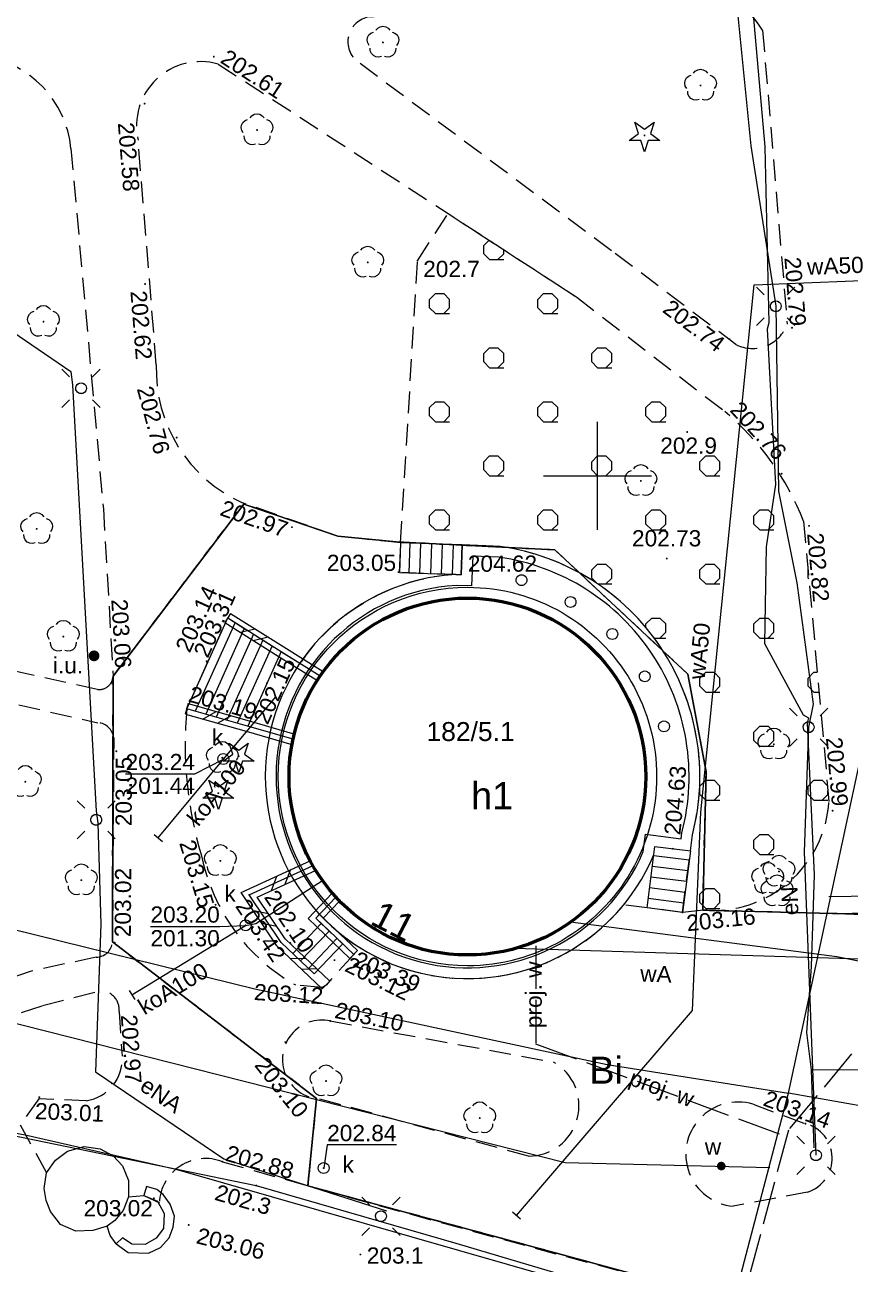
# Model space of a CAD drawing. Extents: x 0 to 7423283, y 0 to 5548300.
# Drawn here: x 7422473.5 to 7422511.7, y 5547713.6 to 5547770.9 of the extents above; entities that cross this region are included whole.
import ezdxf
from ezdxf.enums import TextEntityAlignment as Align

# ---------------------------------------------------------------- set-up
doc = ezdxf.new("R2010")
doc.units = 0
doc.header["$PDSIZE"] = 0.75
for name, pattern in [('PRZER1-1', [2, 1, -1]), ('PRZER2-1', [3, 2, -1]), ('PRZER4-1', [5, 4, -1])]:
    doc.linetypes.add(name, pattern=pattern)
doc.layers.get('0').update_dxf_attribs({"linetype": 'CONTINUOUS', "lineweight": 13})
for name, color, linetype, lineweight in [('BUIB02_01', 7, 'CONTINUOUS', 18), ('BUIB12_03', 7, 'CONTINUOUS', 18), ('EGBP12_01', 7, 'CONTINUOUS', 18), ('EGBS10', 7, 'CONTINUOUS', 18), ('EGBT07', 7, 'CONTINUOUS', 18), ('GEPADR', 7, 'CONTINUOUS', 18), ('GEPADR_O', 7, 'CONTINUOUS', 18), ('GSLKOC', 7, 'CONTINUOUS', 18), ('KTCR02', 7, 'PRZER2-1', 18), ('RTPW01', 7, 'CONTINUOUS', 13), ('RTPW01_O', 7, 'CONTINUOUS', 13), ('RTPW02', 7, 'CONTINUOUS', 13), ('RTPW02_O', 7, 'CONTINUOUS', 13), ('SUSM', 7, 'CONTINUOUS', 18)]:
    doc.layers.add(name, color=color, linetype=linetype, lineweight=lineweight)
for name, color, linetype, lineweight, true_color in [('EGBB01', 7, 'CONTINUOUS', 50, 0x0a0909), ('EGBB01_O', 7, 'CONTINUOUS', 50, 0x0a0909), ('EGBU01', 7, 'PRZER1-1', 18, 0x008000), ('EGBU01_O', 7, 'PRZER1-1', 18, 0x008000), ('OBOP01', 7, 'CONTINUOUS', 18, 0x008000), ('OBOP02', 7, 'CONTINUOUS', 18, 0x008000), ('PTTL05', 7, 'CONTINUOUS', 18, 0x0a0909), ('SUPE03', 1, 'CONTINUOUS', 18, 0xff0000), ('SUPE04', 1, 'CONTINUOUS', 18, 0xff0000), ('SUPE04_O', 1, 'CONTINUOUS', 18, 0xff0000), ('SUPK03', 7, 'CONTINUOUS', 18, 0x803300), ('SUPK03_O', 7, 'CONTINUOUS', 18, 0x803300), ('SUPW03', 5, 'CONTINUOUS', 18, 0x0000ff), ('SUPW03_O', 5, 'CONTINUOUS', 18, 0x0000ff), ('SUUS15', 7, 'CONTINUOUS', 18, 0xff9100), ('SUUS15_O', 7, 'CONTINUOUS', 18, 0xff9100), ('SUXX_01', 7, 'CONTINUOUS', 18, 0x0a0909)]:
    doc.layers.add(name, color=color, linetype=linetype, lineweight=lineweight, true_color=true_color)
for name, color, linetype, true_color in [('SUPS01_03', 1, 'CONTINUOUS', 0xff0000), ('SUPS01_03_O', 1, 'CONTINUOUS', 0xff0000), ('SUPS01_05', 7, 'CONTINUOUS', 0x803300), ('SUPS01_05_O', 7, 'CONTINUOUS', 0x803300), ('SUUS25', 7, 'CONTINUOUS', 0x0a0909), ('SUUS25_O', 7, 'CONTINUOUS', 0x0a0909), ('SUUS31_01', 7, 'CONTINUOUS', 0x0a0909), ('SUUS31_01_O', 7, 'CONTINUOUS', 0x0a0909)]:
    doc.layers.add(name, color=color, linetype=linetype, true_color=true_color)
doc.styles.add('GEO-INFO', font='Arial')

# ---------------------------------------------------------------- blocks, each defined once
blk = doc.blocks.new('OKRAG_PELNY')
at = {"color": 0}
blk.add_lwpolyline([(0.5, 0), (0.482963, -0.12941), (0.433013, -0.25), (0.353553, -0.353553), (0.25, -0.433013), (0.12941, -0.482963), (0, -0.5), (-0.12941, -0.482963), (-0.25, -0.433013), (-0.353553, -0.353553), (-0.433013, -0.25), (-0.482963, -0.12941), (-0.5, 0), (-0.482963, 0.12941), (-0.433013, 0.25), (-0.353553, 0.353553), (-0.25, 0.433013), (-0.12941, 0.482963), (0, 0.5), (0.12941, 0.482963), (0.25, 0.433013), (0.353553, 0.353553), (0.433013, 0.25), (0.482963, 0.12941)], close=True, dxfattribs=at)
blk = doc.blocks.new('KOLO')
blk.add_hatch(color=0).paths.add_polyline_path([(0, 0.5), (-0.12941, 0.482963), (-0.25, 0.433013), (-0.353553, 0.353553), (-0.433013, 0.25), (-0.482963, 0.12941), (-0.5, 0), (-0.482963, -0.12941), (-0.433013, -0.25), (-0.353553, -0.353553), (-0.25, -0.433013), (-0.12941, -0.482963), (0, -0.5), (0.12941, -0.482963), (0.25, -0.433013), (0.353553, -0.353553), (0.433013, -0.25), (0.482963, -0.12941), (0.5, 0), (0.482963, 0.12941), (0.433013, 0.25), (0.353553, 0.353553), (0.25, 0.433013), (0.12941, 0.482963)])
blk = doc.blocks.new('SPDLP')
blk.add_hatch(color=0).paths.add_polyline_path([(-0.09, 0), (-0.085595, -0.027812), (-0.072812, -0.052901), (-0.052901, -0.072812), (-0.027812, -0.085595), (0, -0.09), (0.027812, -0.085595), (0.052901, -0.072812), (0.072812, -0.052901), (0.085595, -0.027812), (0.09, 0), (0.085595, 0.027812), (0.072812, 0.052901), (0.052901, 0.072812), (0.027812, 0.085595), (0, 0.09), (-0.027812, 0.085595), (-0.052901, 0.072812), (-0.072812, 0.052901), (-0.085595, 0.027812)])
at = {"color": 0}
for points in [[(-1.292703, 0.137547), (-1.355024, 0.389802), (-1.327532, 0.648184), (-1.213525, 0.881678), (-1.026689, 1.062258), (-0.78945, 1.168249), (-0.530282, 1.186929)], [(-0.268652, 1.271938), (-0.048001, 1.40916), (0.20623, 1.462858), (0.463525, 1.426585), (0.693003, 1.304695), (0.867117, 1.11182), (0.964971, 0.871109)], [(1.126667, 0.648554), (1.325358, 0.481106), (1.454989, 0.255912), (1.5, 0), (1.454989, -0.255912), (1.325358, -0.481106), (1.126667, -0.648554)], [(-0.530282, -1.186929), (-0.78945, -1.168249), (-1.026689, -1.062258), (-1.213525, -0.881678), (-1.327532, -0.648184), (-1.355024, -0.389802), (-1.292703, -0.137547)], [(0.964971, -0.871109), (0.867117, -1.11182), (0.693003, -1.304695), (0.463525, -1.426585), (0.20623, -1.462858), (-0.048001, -1.40916), (-0.268652, -1.271938)]]:
    blk.add_lwpolyline(points, dxfattribs=at)
blk = doc.blocks.new('SPDIP')
blk.add_hatch(color=0).paths.add_polyline_path([(-0.09, 0), (-0.085595, -0.027812), (-0.072812, -0.052901), (-0.052901, -0.072812), (-0.027812, -0.085595), (0, -0.09), (0.027812, -0.085595), (0.052901, -0.072812), (0.072812, -0.052901), (0.085595, -0.027812), (0.09, 0), (0.085595, 0.027812), (0.072812, 0.052901), (0.052901, 0.072812), (0.027812, 0.085595), (0, 0.09), (-0.027812, 0.085595), (-0.052901, 0.072812), (-0.072812, 0.052901), (-0.085595, 0.027812)])
at = {"color": 0}
blk.add_lwpolyline([(0.177062, -0.544942), (-0.463555, -1.426676), (-0.463555, -0.336792), (-1.500096, 0), (-0.463555, 0.336792), (-0.463555, 1.426676), (0.177062, 0.544942), (1.213603, 0.881734), (0.572986, 0), (1.213603, -0.881734)], close=True, dxfattribs=at)
blk = doc.blocks.new('POINT')
at = {"color": 0}
blk.add_point((0, 0), dxfattribs=at)
blk = doc.blocks.new('PION_C')
at = {"color": 0}
blk.add_lwpolyline([(0, 0.5), (0, -0.5)], dxfattribs=at)
blk = doc.blocks.new('SUSM01_01')
at = {"color": 0}
for points in [[(-0.353553, 0.353553), (-0.212132, 0.212132)], [(0.353553, 0.353553), (0.212132, 0.212132)], [(-0.353553, -0.353553), (-0.212132, -0.212132)], [(0.353553, -0.353553), (0.212132, -0.212132)]]:
    blk.add_lwpolyline(points, dxfattribs=at)
blk.add_lwpolyline([(0.1, 0), (0.093969, -0.034202), (0.076604, -0.064279), (0.05, -0.086603), (0.025882, -0.096593), (0, -0.1), (-0.025882, -0.096593), (-0.05, -0.086603), (-0.073305, -0.068017), (-0.090097, -0.043388), (-0.098883, -0.014904), (-0.098883, 0.014904), (-0.090097, 0.043388), (-0.073305, 0.068017), (-0.05, 0.086603), (-0.022252, 0.097493), (0.007473, 0.09972), (0.036534, 0.093087), (0.062349, 0.078183), (0.082624, 0.056332), (0.095557, 0.029476)], close=True, dxfattribs=at)
blk = doc.blocks.new('BUIB02_01')
at = {"color": 0}
for points in [[(-1.205, -0.5), (-0.205, 0.5)], [(0.205, -0.5), (1.205, 0.5)]]:
    blk.add_lwpolyline(points, dxfattribs=at)

msp = doc.modelspace()

# ---------------------------------------------------------------- hatches: boundary and pattern name
at = {"layer": 'PTTL05', "linetype": 'Continuous', "lineweight": 18, "true_color": 0x0a0909}
h = msp.add_hatch(dxfattribs=at)
h.set_pattern_fill('PTTL05', color=18, scale=0.5, style=0)
h.set_pattern_definition([(0, (7420000, 5550000), (2.5, 2.5), [0.6531, -4.3469]), (0, (7420000, 5550000.9237), (2.5, 2.5), [0.3827, -4.6173]), (90, (7419999.7294, 5550000.2706), (-2.5, 2.5), [0.3827, -4.6173]), (90, (7420000.653, 5550000.2706), (-2.5, 2.5), [0.3827, -4.6173]), (45, (7419999.7294, 5550000.653), (-2.5, 2.5), [0.3827, -3.152834]), (45, (7420000.3827, 5550000), (-2.5, 2.5), [0.3827, -3.152834]), (135, (7420000, 5550000), (-2.5, -2.5), [0.3827, -3.152834]), (135, (7420000.653, 5550000.653), (-2.5, -2.5), [0.3827, -3.152834])])
h.paths.add_polyline_path([(7422509.53, 5547747.9), (7422509.452, 5547748.096), (7422509.37, 5547748.29), (7422509.285, 5547748.483), (7422509.197, 5547748.674), (7422509.106, 5547748.864), (7422509.011, 5547749.052), (7422508.914, 5547749.239), (7422508.813, 5547749.424), (7422508.71, 5547749.608), (7422508.603, 5547749.789), (7422508.493, 5547749.969), (7422508.38, 5547750.147), (7422508.265, 5547750.323), (7422508.146, 5547750.497), (7422508.024, 5547750.669), (7422507.9, 5547750.84), (7422507.773, 5547751.008), (7422507.643, 5547751.173), (7422507.51, 5547751.337), (7422507.375, 5547751.498), (7422507.237, 5547751.658), (7422507.096, 5547751.814), (7422506.953, 5547751.969), (7422506.807, 5547752.121), (7422506.658, 5547752.27), (7422506.507, 5547752.417), (7422506.354, 5547752.562), (7422506.198, 5547752.704), (7422506.04, 5547752.843), (7422505.88, 5547752.98), (7422499.04, 5547758.26), (7422493.086, 5547762.129), (7422491.67, 5547759.95), (7422490.89, 5547746.91), (7422493.74, 5547746.81), (7422495.5, 5547746.74), (7422495.682, 5547746.712), (7422495.864, 5547746.682), (7422496.045, 5547746.648), (7422496.226, 5547746.611), (7422496.406, 5547746.571), (7422496.585, 5547746.528), (7422496.763, 5547746.482), (7422496.941, 5547746.432), (7422497.117, 5547746.38), (7422497.293, 5547746.325), (7422497.468, 5547746.267), (7422497.642, 5547746.205), (7422497.815, 5547746.141), (7422497.986, 5547746.074), (7422498.157, 5547746.004), (7422498.326, 5547745.931), (7422498.494, 5547745.855), (7422498.66, 5547745.776), (7422498.826, 5547745.695), (7422498.99, 5547745.61), (7422499.152, 5547745.523), (7422499.313, 5547745.433), (7422499.472, 5547745.34), (7422499.63, 5547745.245), (7422499.786, 5547745.146), (7422499.94, 5547745.046), (7422500.092, 5547744.942), (7422500.243, 5547744.836), (7422500.392, 5547744.727), (7422500.539, 5547744.616), (7422500.684, 5547744.503), (7422500.827, 5547744.386), (7422500.968, 5547744.268), (7422501.107, 5547744.147), (7422501.244, 5547744.024), (7422501.379, 5547743.898), (7422501.512, 5547743.77), (7422501.642, 5547743.64), (7422501.77, 5547743.507), (7422501.896, 5547743.373), (7422502.02, 5547743.236), (7422502.141, 5547743.097), (7422502.26, 5547742.956), (7422502.376, 5547742.813), (7422502.49, 5547742.668), (7422502.601, 5547742.522), (7422502.71, 5547742.373), (7422502.816, 5547742.222), (7422502.92, 5547742.07), (7422503.021, 5547741.916), (7422503.12, 5547741.759), (7422503.216, 5547741.602), (7422503.309, 5547741.442), (7422503.399, 5547741.281), (7422503.487, 5547741.119), (7422503.572, 5547740.955), (7422503.654, 5547740.789), (7422503.733, 5547740.622), (7422503.809, 5547740.454), (7422503.883, 5547740.285), (7422503.953, 5547740.114), (7422504.021, 5547739.942), (7422504.085, 5547739.769), (7422504.147, 5547739.595), (7422504.205, 5547739.42), (7422504.261, 5547739.244), (7422504.313, 5547739.067), (7422504.363, 5547738.889), (7422504.409, 5547738.71), (7422504.453, 5547738.531), (7422504.493, 5547738.35), (7422504.53, 5547738.169), (7422504.564, 5547737.988), (7422504.595, 5547737.806), (7422504.623, 5547737.623), (7422504.647, 5547737.44), (7422504.669, 5547737.257), (7422504.687, 5547737.073), (7422504.702, 5547736.889), (7422504.714, 5547736.705), (7422504.723, 5547736.52), (7422504.729, 5547736.336), (7422504.731, 5547736.151), (7422504.731, 5547735.967), (7422504.727, 5547735.782), (7422504.72, 5547735.597), (7422504.71, 5547735.413), (7422504.696, 5547735.229), (7422504.68, 5547735.045), (7422504.66, 5547734.861), (7422504.637, 5547734.678), (7422504.611, 5547734.495), (7422504.582, 5547734.313), (7422504.55, 5547734.131), (7422504.515, 5547733.95), (7422504.476, 5547733.769), (7422504.435, 5547733.589), (7422504.39, 5547733.41), (7422504.29, 5547732.66), (7422503.93, 5547729.82), (7422504.9, 5547729.92), (7422504.993, 5547729.913), (7422505.085, 5547729.909), (7422505.178, 5547729.905), (7422505.271, 5547729.904), (7422505.363, 5547729.903), (7422505.456, 5547729.905), (7422505.549, 5547729.908), (7422505.642, 5547729.913), (7422505.734, 5547729.919), (7422505.827, 5547729.927), (7422505.919, 5547729.936), (7422506.011, 5547729.947), (7422506.103, 5547729.96), (7422506.195, 5547729.974), (7422506.286, 5547729.99), (7422506.377, 5547730.007), (7422506.468, 5547730.026), (7422506.559, 5547730.047), (7422506.649, 5547730.069), (7422506.738, 5547730.092), (7422506.828, 5547730.117), (7422506.917, 5547730.144), (7422507.005, 5547730.172), (7422507.093, 5547730.202), (7422507.18, 5547730.233), (7422507.267, 5547730.266), (7422507.353, 5547730.3), (7422507.439, 5547730.336), (7422507.524, 5547730.373), (7422507.608, 5547730.412), (7422507.692, 5547730.452), (7422507.775, 5547730.493), (7422507.857, 5547730.536), (7422507.939, 5547730.58), (7422508.019, 5547730.626), (7422508.099, 5547730.673), (7422508.179, 5547730.722), (7422508.257, 5547730.772), (7422508.334, 5547730.823), (7422508.411, 5547730.875), (7422508.486, 5547730.929), (7422508.561, 5547730.984), (7422508.635, 5547731.041), (7422508.707, 5547731.098), (7422508.779, 5547731.157), (7422508.85, 5547731.217), (7422508.919, 5547731.279), (7422508.988, 5547731.341), (7422509.055, 5547731.405), (7422509.122, 5547731.47), (7422509.187, 5547731.536), (7422509.251, 5547731.603), (7422509.314, 5547731.671), (7422509.376, 5547731.74), (7422509.436, 5547731.81), (7422509.496, 5547731.882), (7422509.554, 5547731.954), (7422509.61, 5547732.027), (7422509.666, 5547732.102), (7422509.72, 5547732.177), (7422509.773, 5547732.253), (7422509.825, 5547732.33), (7422509.875, 5547732.408), (7422509.924, 5547732.487), (7422509.972, 5547732.567), (7422510.018, 5547732.647), (7422510.063, 5547732.728), (7422510.106, 5547732.81), (7422510.148, 5547732.893), (7422510.189, 5547732.976), (7422510.228, 5547733.061), (7422510.266, 5547733.145), (7422510.302, 5547733.231), (7422510.337, 5547733.317), (7422510.37, 5547733.403), (7422510.402, 5547733.491), (7422510.432, 5547733.578), (7422510.461, 5547733.666), (7422510.488, 5547733.755), (7422510.514, 5547733.844), (7422510.538, 5547733.934), (7422510.56, 5547734.024), (7422510.581, 5547734.114), (7422510.601, 5547734.205), (7422510.619, 5547734.296), (7422510.635, 5547734.387), (7422510.65, 5547734.479), (7422510.663, 5547734.571), (7422510.675, 5547734.663), (7422510.685, 5547734.755), (7422510.693, 5547734.847), (7422510.7, 5547734.94)], flags=0)

# ---------------------------------------------------------------- linework, layer by layer
at = {"color": 7, "linetype": 'Continuous', "lineweight": 13, "elevation": 100, "flags": 128}
for points in [[(7422500, 5547747.5), (7422500, 5547752.5)], [(7422497.5, 5547750), (7422502.5, 5547750)]]:
    msp.add_lwpolyline(points, dxfattribs=at)
at = {"layer": 'BUIB02_01', "color": 7, "linetype": 'Continuous', "lineweight": 18, "elevation": 10.18}
for points in [[(7422482.757, 5547743.218), (7422485.227, 5547741.668), (7422487.038, 5547740.538)], [(7422483.023, 5547743.642), (7422485.493, 5547742.092), (7422487.302, 5547740.962)], [(7422481.068, 5547739.47), (7422483.879, 5547738.67), (7422485.989, 5547738.06)], [(7422480.932, 5547738.99), (7422483.741, 5547738.19), (7422485.851, 5547737.58)], [(7422487.268, 5547726.278), (7422485.168, 5547728.268), (7422483.52, 5547730.734), (7422486.735, 5547732.217)], [(7422487.612, 5547726.642), (7422485.552, 5547728.592), (7422484.26, 5547730.526), (7422486.945, 5547731.763)], [(7422488.547, 5547727.689), (7422486.606, 5547729.542), (7422487.72, 5547730.703)], [(7422488.893, 5547728.051), (7422487.314, 5547729.558), (7422488.08, 5547730.357)]]:
    msp.add_lwpolyline(points, dxfattribs=at)
at = {"layer": 'BUIB12_03', "color": 7, "linetype": 'Continuous', "lineweight": 18, "elevation": 10.18}
for points in [[(7422474.93, 5547718.36), (7422475.48, 5547718.78), (7422476.26, 5547719), (7422476.99, 5547718.89), (7422477.59, 5547718.57), (7422478.03, 5547718.1), (7422478.31, 5547717.43), (7422478.31, 5547716.67), (7422478.05, 5547716.04), (7422477.67, 5547715.57), (7422477.31, 5547715.31), (7422476.66, 5547715.11), (7422475.86, 5547715.08), (7422475.16, 5547715.39), (7422474.7, 5547715.99), (7422474.49, 5547716.5), (7422474.41, 5547717.06), (7422474.51, 5547717.77)], [(7422479.13, 5547717.14), (7422479.02, 5547716.73), (7422479.65, 5547716.46), (7422479.96, 5547715.89), (7422479.92, 5547715.2), (7422479.59, 5547714.75), (7422479.07, 5547714.47), (7422478.45, 5547714.48), (7422478.02, 5547714.77), (7422477.74, 5547714.49), (7422478.29, 5547714.09), (7422479.23, 5547714.06), (7422479.78, 5547714.32), (7422480.19, 5547714.77), (7422480.37, 5547715.26), (7422480.43, 5547715.77), (7422480.23, 5547716.33), (7422479.9, 5547716.78), (7422479.62, 5547717)]]:
    msp.add_lwpolyline(points, close=True, dxfattribs=at)
at = {"layer": 'EGBB01', "color": 18, "linetype": 'Continuous', "lineweight": 50, "true_color": 0x0a0909, "elevation": 10.26}
msp.add_lwpolyline([(7422493.98, 5547727.85, -1), (7422493.98, 5547744.35, -1)], format="xyb", close=True, dxfattribs=at)
at = {"layer": 'EGBS10', "color": 7, "linetype": 'Continuous', "lineweight": 18, "elevation": 10.26}
for points in [[(7422493.74, 5547746.81), (7422490.89, 5547746.91), (7422490.84, 5547745.53), (7422493.44, 5547745.44), (7422493.69, 5547745.43)], [(7422504.29, 5547732.66), (7422503.93, 5547729.82), (7422502.29, 5547730.03), (7422502.6, 5547732.49), (7422502.65, 5547732.87)]]:
    msp.add_lwpolyline(points, close=True, dxfattribs=at)
at = {"layer": 'EGBS10', "color": 7, "linetype": 'Continuous', "lineweight": 18, "elevation": 10.26, "flags": 128}
for points in [[(7422491.316, 5547746.895), (7422491.267, 5547745.515)], [(7422491.815, 5547746.878), (7422491.767, 5547745.498)], [(7422492.315, 5547746.86), (7422492.267, 5547745.481)], [(7422492.815, 5547746.842), (7422492.766, 5547745.463)], [(7422493.314, 5547746.825), (7422493.266, 5547745.446)], [(7422483.232, 5547743.216), (7422481.388, 5547739.119)], [(7422483.659, 5547742.947), (7422481.874, 5547738.981)], [(7422484.087, 5547742.679), (7422482.36, 5547738.843)], [(7422484.514, 5547742.411), (7422482.846, 5547738.704)], [(7422484.942, 5547742.142), (7422483.332, 5547738.566)], [(7422485.369, 5547741.874), (7422483.818, 5547738.428)], [(7422504.236, 5547732.232), (7422502.594, 5547732.44)], [(7422504.173, 5547731.736), (7422502.531, 5547731.944)], [(7422504.11, 5547731.24), (7422502.469, 5547731.448)], [(7422504.047, 5547730.744), (7422502.406, 5547730.952)], [(7422503.984, 5547730.248), (7422502.344, 5547730.456)], [(7422485.901, 5547727.918), (7422487.22, 5547729.303)], [(7422486.264, 5547727.574), (7422487.582, 5547728.958)], [(7422486.627, 5547727.23), (7422487.944, 5547728.613)]]:
    msp.add_lwpolyline(points, dxfattribs=at)
at = {"layer": 'EGBS10', "color": 7, "linetype": 'Continuous', "lineweight": 18, "elevation": 10.26}
for points in [[(7422481, 5547739.23), (7422482.89, 5547743.43), (7422485.36, 5547741.88), (7422487.17, 5547740.75, 0.09975), (7422485.92, 5547737.82), (7422483.81, 5547738.43)], [(7422488.21, 5547728.36), (7422486.89, 5547726.98), (7422485.36, 5547728.43), (7422483.89, 5547730.63), (7422486.84, 5547731.99, 0.064391), (7422487.9, 5547730.53), (7422486.96, 5547729.55)]]:
    msp.add_lwpolyline(points, format="xyb", close=True, dxfattribs=at)
at = {"layer": 'EGBT07', "color": 7, "linetype": 'Continuous', "lineweight": 18, "elevation": 10.26}
for points in [[(7422502.6, 5547732.49), (7422502.65, 5547732.87), (7422504.29, 5547732.66), (7422504.39, 5547733.41, 0.447119), (7422495.5, 5547746.74), (7422493.74, 5547746.81), (7422493.69, 5547745.43), (7422493.44, 5547745.44, 1.803074)], [(7422502.114, 5547732.632), (7422502.219, 5547733.429), (7422503.86, 5547733.219), (7422503.897, 5547733.495, 0.44779), (7422495.444, 5547746.242), (7422494.222, 5547746.29), (7422494.171, 5547744.91), (7422493.455, 5547744.939, 1.79485)], [(7422493.98, 5547727.35, -0.999969), (7422493.98, 5547744.85, -1.000031)], [(7422493.98, 5547727.85, -1), (7422493.98, 5547744.35, -1)]]:
    msp.add_lwpolyline(points, format="xyb", close=True, dxfattribs=at)
at = {"layer": 'EGBU01', "color": 7, "linetype": 'Continuous', "lineweight": 18, "elevation": 10.17}
msp.add_lwpolyline([(7422448.33, 5547715.39), (7422478.1, 5547707.8), (7422507.88, 5547699.93), (7422509.32, 5547702.42), (7422509.73, 5547708.13), (7422506.24, 5547711.86), (7422486.6, 5547717.18), (7422487, 5547721.22), (7422477.56, 5547728.45), (7422477.59, 5547740.74), (7422483.63, 5547748.7), (7422487.99, 5547747.21), (7422490.69, 5547746.95), (7422498.02, 5547746.58), (7422504.18, 5547740.83), (7422505.02, 5547736.32), (7422504.86, 5547729.92), (7422518.07, 5547729.58), (7422518.5, 5547724.92), (7422521.56, 5547711.08), (7422524.39, 5547700.98), (7422524.52, 5547698.73), (7422554.16, 5547689.76)], dxfattribs=at)
at = {"layer": 'EGBU01', "color": 96, "linetype": 'PRZER1-1', "lineweight": 18, "ltscale": 0.5, "true_color": 0x008000, "elevation": 10.18}
msp.add_lwpolyline([(7422448.33, 5547715.39), (7422478.1, 5547707.8), (7422507.88, 5547699.93), (7422509.32, 5547702.42), (7422509.73, 5547708.13), (7422506.24, 5547711.86), (7422486.6, 5547717.18), (7422487, 5547721.22), (7422477.56, 5547728.45), (7422477.59, 5547740.74), (7422483.63, 5547748.7), (7422487.99, 5547747.21), (7422490.69, 5547746.95), (7422498.02, 5547746.58), (7422504.18, 5547740.83), (7422505.02, 5547736.32), (7422504.86, 5547729.92), (7422518.07, 5547729.58), (7422518.5, 5547724.92), (7422521.56, 5547711.08), (7422524.39, 5547700.98), (7422524.52, 5547698.73), (7422554.16, 5547689.76)], dxfattribs=at)
at = {"layer": 'EGBU01', "color": 7, "linetype": 'Continuous', "lineweight": 18, "elevation": 10.17}
msp.add_lwpolyline([(7422504.86, 5547729.92), (7422505.02, 5547736.32), (7422504.18, 5547740.83), (7422498.02, 5547746.58), (7422490.69, 5547746.95), (7422487.99, 5547747.21), (7422483.63, 5547748.7), (7422477.59, 5547740.74), (7422477.56, 5547728.45), (7422487, 5547721.22), (7422486.6, 5547717.18), (7422506.24, 5547711.86), (7422509.73, 5547708.13), (7422509.32, 5547702.42), (7422524.39, 5547700.98), (7422521.56, 5547711.08), (7422518.5, 5547724.92), (7422518.07, 5547729.58)], close=True, dxfattribs=at)
at = {"layer": 'EGBU01', "color": 96, "linetype": 'PRZER1-1', "lineweight": 18, "ltscale": 0.5, "true_color": 0x008000, "elevation": 10.18}
msp.add_lwpolyline([(7422504.86, 5547729.92), (7422505.02, 5547736.32), (7422504.18, 5547740.83), (7422498.02, 5547746.58), (7422490.69, 5547746.95), (7422487.99, 5547747.21), (7422483.63, 5547748.7), (7422477.59, 5547740.74), (7422477.56, 5547728.45), (7422487, 5547721.22), (7422486.6, 5547717.18), (7422506.24, 5547711.86), (7422509.73, 5547708.13), (7422509.32, 5547702.42), (7422524.39, 5547700.98), (7422521.56, 5547711.08), (7422518.5, 5547724.92), (7422518.07, 5547729.58)], close=True, dxfattribs=at)
at = {"layer": 'GSLKOC', "color": 7, "linetype": 'PRZER2-1', "lineweight": 18, "ltscale": 0.5, "elevation": 10.18}
msp.add_lwpolyline([(7422477.74, 5547714.49), (7422477.46, 5547714.88), (7422477.31, 5547715.31)], dxfattribs=at)
at = {"layer": 'KTCR02', "color": 7, "linetype": 'PRZER2-1', "lineweight": 18, "ltscale": 0.5, "elevation": 10.18}
for points in [[(7422489.52, 5547771.23), (7422504.05, 5547772.77, -0.245849), (7422507.63, 5547770.61), (7422508.77, 5547757.02, -0.447622), (7422506.4, 5547756.07), (7422500.65, 5547760.41), (7422488.85, 5547769.18, -0.660504)], [(7422487.24, 5547726.34), (7422486.02, 5547726.47, -0.216677), (7422481.68, 5547732.43, -0.096418), (7422481, 5547739.23), (7422482.89, 5547743.43), (7422486.234, 5547741.334, -0.233529), (7422493.44, 5547745.44), (7422490.84, 5547745.53), (7422490.89, 5547746.91), (7422487.99, 5547747.21), (7422483.57, 5547748.76, -0.304848), (7422479.59, 5547755.14), (7422478.75, 5547765.52, -0.571326), (7422482.45, 5547769.04), (7422499.04, 5547758.26), (7422505.88, 5547752.98, -0.125749), (7422509.53, 5547747.9), (7422510.7, 5547734.94, -0.418182), (7422504.9, 5547729.92), (7422503.93, 5547729.82), (7422502.29, 5547730.03), (7422501.21, 5547730.17, -0.454205), (7422487.142, 5547729.74), (7422486.96, 5547729.55), (7422488.72, 5547727.87), (7422487.44, 5547726.46)], [(7422487.11, 5547721.2, -1.070082), (7422487.63, 5547724.8), (7422497.96, 5547722.9, -0.772194), (7422496.8, 5547718.55)], [(7422506.27, 5547716.23, -1.104332), (7422507.19, 5547720.95), (7422509.61, 5547720.05, -0.75277), (7422509.71, 5547716.89)]]:
    msp.add_lwpolyline(points, format="xyb", close=True, dxfattribs=at)
for points in [[(7422471.52, 5547769.42, -0.347677), (7422475.64, 5547765.14), (7422477.14, 5547748.47), (7422477.59, 5547740.74, -0.439262), (7422476.87, 5547740.13), (7422467.74, 5547742.13)], [(7422467.37, 5547740.72), (7422476.89, 5547738.59, -0.360613), (7422477.62, 5547737.89), (7422477.56, 5547728.45, -0.39471), (7422476.81, 5547727.75), (7422473.76, 5547727.09), (7422470.07, 5547725.81)], [(7422470.51, 5547724.24), (7422474.33, 5547725.51), (7422476.97, 5547726.19, -0.454179), (7422477.87, 5547725.23), (7422478.01, 5547723.17, -0.389653), (7422476.35, 5547721.11), (7422474.15, 5547721.2), (7422473.29, 5547720), (7422474.51, 5547717.77), (7422474.93, 5547718.36), (7422475.48, 5547718.78), (7422476.26, 5547719), (7422476.99, 5547718.89), (7422477.59, 5547718.57), (7422478.03, 5547718.1), (7422478.31, 5547717.43), (7422478.31, 5547716.67), (7422479.02, 5547716.73), (7422479.73, 5547716.39, -0.515718), (7422482.65, 5547718.29, 0.004516), (7422505.67, 5547712.02, -0.267602)]]:
    msp.add_lwpolyline(points, format="xyb", dxfattribs=at)
at = {"layer": 'PTTL05', "color": 18, "linetype": 'PRZER2-1', "lineweight": 18, "ltscale": 0.5, "true_color": 0x0a0909, "elevation": 10.06}
msp.add_lwpolyline([(7422490.89, 5547746.91), (7422491.67, 5547759.95), (7422493.086, 5547762.129), (7422499.04, 5547758.26), (7422505.88, 5547752.98, -0.125749), (7422509.53, 5547747.9), (7422510.7, 5547734.94, -0.418182), (7422504.9, 5547729.92), (7422503.93, 5547729.82), (7422504.29, 5547732.66), (7422504.39, 5547733.41, 0.447119), (7422495.5, 5547746.74), (7422493.74, 5547746.81)], format="xyb", close=True, dxfattribs=at)
at = {"layer": 'SUPE03', "color": 1, "linetype": 'Continuous', "lineweight": 18, "true_color": 0xff0000, "elevation": 10.18}
for points in [[(7422292.11, 5547766.19), (7422294.71, 5547768.12), (7422298.7, 5547767.37), (7422308.26, 5547765.75), (7422343.55, 5547757.18), (7422346.81, 5547750.74), (7422396.48, 5547737.89), (7422439.23, 5547726.71), (7422457.04, 5547722.66), (7422473.53, 5547719.53), (7422480.49, 5547717.94), (7422508.94, 5547709.79), (7422523.18, 5547706.77), (7422547.27, 5547695), (7422554.54, 5547690.94), (7422564.31, 5547690.16), (7422580.06, 5547689.52), (7422592.74, 5547686.6), (7422601.22, 5547684.33), (7422617.77, 5547681.51), (7422632.4, 5547678.46), (7422641.23, 5547678.27), (7422648.37, 5547677.67)], [(7422312.32, 5547764.71), (7422341.39, 5547757.91), (7422345.97, 5547750.68), (7422356.04, 5547747.93), (7422399.4, 5547736.69), (7422432.49, 5547728.17), (7422460.55, 5547722.06), (7422484.21, 5547717.19), (7422493.44, 5547714.53), (7422506.11, 5547710.76), (7422509.81, 5547709.74), (7422520.66, 5547707.53), (7422523.46, 5547706.92), (7422547.91, 5547695.7), (7422551.75, 5547693.67), (7422556.47, 5547690.75), (7422575.05, 5547689.69), (7422579.66, 5547689.37), (7422595, 5547686.1), (7422628.06, 5547679.18), (7422641.65, 5547676.92), (7422646.07, 5547677.26), (7422648.29, 5547678.73)]]:
    msp.add_lwpolyline(points, dxfattribs=at)
at = {"layer": 'SUPE04', "color": 1, "linetype": 'Continuous', "lineweight": 18, "true_color": 0xff0000, "elevation": 10.18}
for points in [[(7422506.31, 5547781.3), (7422507.73, 5547765.21), (7422507.92, 5547757.07), (7422507.84, 5547756.79), (7422508.22, 5547749.6), (7422507.79, 5547746.72), (7422507.72, 5547742.25), (7422509.51, 5547738.96), (7422509.76, 5547738.82), (7422509.69, 5547738.57), (7422510.02, 5547731.56), (7422509.87, 5547727.31), (7422509.66, 5547724.26), (7422509.88, 5547722.54)], [(7422506.27, 5547780.32), (7422506.08, 5547777.22), (7422506.42, 5547771.89), (7422507.08, 5547765.26), (7422508.24, 5547757.84), (7422508.36, 5547749.3), (7422509.21, 5547745.05), (7422509.97, 5547739.44), (7422509.76, 5547738.38), (7422509.55, 5547732.61), (7422510.1, 5547718.59)], [(7422463.78, 5547775.07), (7422462.5, 5547773.35), (7422462.65, 5547763.27), (7422465.14, 5547761.99), (7422475.63, 5547754.82), (7422475.72, 5547754.19), (7422476.81, 5547734.52), (7422476.89, 5547733.94), (7422477.03, 5547729.27), (7422476.78, 5547722.44), (7422482.71, 5547718.43), (7422490.23, 5547716.02)], [(7422529.64, 5547723.64), (7422529.42, 5547723.55), (7422514.88, 5547726.99), (7422511.07, 5547727.77), (7422498.75, 5547729.37)], [(7422509.88, 5547722.54), (7422518.89, 5547722.58), (7422519.84, 5547722.58)], [(7422509.88, 5547722.54), (7422510, 5547718.94)]]:
    msp.add_lwpolyline(points, dxfattribs=at)
at = {"layer": 'SUPK03', "color": 36, "linetype": 'Continuous', "lineweight": 18, "true_color": 0x803300, "elevation": 10.18}
for points in [[(7422482.69, 5547736.91), (7422485.12, 5547739.79)], [(7422479.68, 5547733.26), (7422482.69, 5547736.91)], [(7422483.72, 5547729.22), (7422484.2, 5547729.31), (7422487.28, 5547731.29)], [(7422478.46, 5547726), (7422483.72, 5547729.22)]]:
    msp.add_lwpolyline(points, dxfattribs=at)
at = {"layer": 'SUPS01_05_O', "color": 36, "linetype": 'Continuous', "lineweight": 9, "true_color": 0x803300, "elevation": 10.8, "flags": 128}
for points in [[(7422478.17, 5547736.223), (7422481.373, 5547736.222), (7422482.69, 5547736.91)], [(7422478.17, 5547736.223), (7422481.373, 5547736.222)], [(7422479.32, 5547729.173), (7422482.523, 5547729.172), (7422483.72, 5547729.22)], [(7422479.32, 5547729.173), (7422482.523, 5547729.172)], [(7422490.696, 5547719.073), (7422487.493, 5547719.073), (7422487.33, 5547718)]]:
    msp.add_lwpolyline(points, dxfattribs=at)
at = {"layer": 'SUPW03', "color": 5, "linetype": 'Continuous', "lineweight": 18, "true_color": 0x0000ff, "elevation": 10.18}
for points in [[(7422200.79, 5547836.95), (7422198.5, 5547828.03), (7422225.56, 5547811.78), (7422237.6, 5547802.78), (7422249.88, 5547793.3), (7422272.15, 5547780.79), (7422273.42, 5547780.34), (7422277.08, 5547779.35), (7422301.95, 5547772.76), (7422346.86, 5547761.18), (7422382.52, 5547752.47), (7422407.19, 5547745.54), (7422452.62, 5547734.05), (7422484.15, 5547726.28), (7422500.44, 5547722.79), (7422508.83, 5547721.46)], [(7422302.14, 5547767.98), (7422498.5, 5547718.26), (7422507.96, 5547718.03)], [(7422496.25, 5547715.81), (7422504.39, 5547725.28), (7422504.78, 5547734.45), (7422507.24, 5547758.83), (7422514.13, 5547759.11)], [(7422508.83, 5547721.46), (7422514.79, 5547749.17)], [(7422510.694, 5547730.56), (7422539.474, 5547730.98)], [(7422510.706, 5547729.76), (7422539.486, 5547730.18)], [(7422516.69, 5547727.52), (7422496.17, 5547728.15)], [(7422493.18, 5547658.68), (7422493.42, 5547659.06), (7422496.41, 5547671.59), (7422504.93, 5547705.47), (7422505.12, 5547706.74), (7422505.48, 5547708.72), (7422508.83, 5547721.46)], [(7422516.94, 5547720.2), (7422516.14, 5547720.16), (7422508.83, 5547721.46)]]:
    msp.add_lwpolyline(points, dxfattribs=at)
at = {"layer": 'SUPW03', "color": 5, "linetype": 'PRZER4-1', "lineweight": 18, "ltscale": 0.5, "true_color": 0x0000ff, "elevation": 10.18}
for points in [[(7422511.913, 5547783.99), (7422516.54, 5547729.052), (7422508.822, 5547719.757), (7422503.991, 5547701.738)], [(7422497.14, 5547728.28), (7422497.135, 5547723.743)], [(7422497.14, 5547728.28), (7422497.135, 5547723.743)], [(7422497.135, 5547723.743), (7422508.741, 5547719.452)]]:
    msp.add_lwpolyline(points, dxfattribs=at)

# ---------------------------------------------------------------- block references
at = {"layer": 'BUIB02_01', "color": 7, "lineweight": 18, "xscale": 0.5, "yscale": 0.5}
for name, p, rotation in [('PION_C', (7422482.89, 5547743.43, 10.18), 327.8904806398544), ('BUIB02_01', (7422484.114, 5547742.662, 10.18), 327.8904806398544), ('PION_C', (7422487.17, 5547740.75, 10.18), 328.0230796673234), ('PION_C', (7422481, 5547739.23, 10.18), 344.1084788008561), ('BUIB02_01', (7422482.393, 5547738.833, 10.18), 344.1084788008561), ('PION_C', (7422485.92, 5547737.82, 10.18), 343.875443413594), ('BUIB02_01', (7422485.354, 5547731.305, 10.18), 24.75050252682321), ('PION_C', (7422486.84, 5547731.99, 10.18), 24.75050252682321), ('PION_C', (7422487.9, 5547730.53, 10.18), 46.19348942456078), ('BUIB02_01', (7422484.625, 5547729.53, 10.18), 123.7501259829068), ('BUIB02_01', (7422486.409, 5547727.436, 10.18), 136.5557991787389), ('PION_C', (7422488.72, 5547727.87, 10.18), 136.3322198553118), ('PION_C', (7422487.44, 5547726.46, 10.18), 136.5557991787389)]:
    msp.add_blockref(name, p, dxfattribs=dict(at, rotation=rotation))
at = {"layer": 'EGBP12_01', "color": 7, "lineweight": 18, "xscale": 0.5, "yscale": 0.5, "rotation": 90}
for p in [(7422496.48, 5547745.18, 10.28), (7422498.75, 5547744.17, 10.28), (7422500.68, 5547742.69, 10.28), (7422502.18, 5547740.73, 10.28), (7422503.07, 5547738.42, 10.28)]:
    msp.add_blockref('OKRAG_PELNY', p, dxfattribs=at)
at = {"layer": 'GEPADR', "color": 7, "lineweight": 18, "rotation": 90}
msp.add_blockref('POINT', (7422489.716, 5547729.152, 10.28), dxfattribs=at)
at = {"layer": 'OBOP01', "color": 96, "lineweight": 18, "true_color": 0x008000, "xscale": 0.5, "yscale": 0.5, "rotation": 90}
for p in [(7422502.17, 5547765.74, 10.12), (7422483.4, 5547737.04, 10.12), (7422482.46, 5547735.33, 10.12)]:
    msp.add_blockref('SPDIP', p, dxfattribs=at)
at = {"layer": 'OBOP02', "color": 96, "lineweight": 18, "true_color": 0x008000, "xscale": 0.5, "yscale": 0.5, "rotation": 90}
for p in [(7422490.07, 5547770.04, 10.12), (7422504.76, 5547768.05, 10.12), (7422484.25, 5547765.99, 10.12), (7422489.37, 5547759.87, 10.12), (7422474.37, 5547757.13, 10.12), (7422502, 5547749.77, 10.12), (7422474.06, 5547747.55, 10.12), (7422475.29, 5547742.57, 10.12), (7422508.15, 5547737.59, 10.12), (7422482.64, 5547736.97, 10.12), (7422473.53, 5547735.86, 10.12), (7422482.55, 5547732.2, 10.12), (7422508.39, 5547731.71, 10.12), (7422476.12, 5547731.31, 10.12), (7422507.87, 5547731.38, 10.12), (7422508.3, 5547730.8, 10.12), (7422487.44, 5547722.02, 10.12), (7422494.55, 5547720.31, 10.12)]:
    msp.add_blockref('SPDLP', p, dxfattribs=at)
at = {"layer": 'RTPW01', "color": 7, "lineweight": 13, "xscale": 0.09, "yscale": 0.09, "rotation": 90}
for p in [(7422491.67, 5547759.95, 10.2), (7422504.14, 5547752.03, 10.2), (7422489.03, 5547714, 10.2)]:
    msp.add_blockref('KOLO', p, dxfattribs=at)
at = {"layer": 'RTPW02', "color": 7, "lineweight": 13, "xscale": 0.09, "yscale": 0.09, "rotation": 90}
for p in [(7422482.25, 5547769.38, 10.2), (7422479.05, 5547767.21, 10.2), (7422479.07, 5547758.87, 10.2), (7422508.99, 5547756.85, 10.2), (7422506.1, 5547756.32, 10.2), (7422480.53, 5547751.77, 10.2), (7422508.51, 5547750.1, 10.2), (7422509.78, 5547747.69, 10.2), (7422485.86, 5547747.63, 10.2), (7422493.71, 5547745.98, 10.2), (7422503.2, 5547746.18, 10.2), (7422490.79, 5547745.55, 10.2), (7422481.92, 5547741.43, 10.2), (7422481.93, 5547741.4, 10.2), (7422477.55, 5547740.4, 10.2), (7422484.7, 5547740.41, 10.2), (7422481, 5547739.23, 10.2), (7422477.74, 5547737.27, 10.2), (7422510.87, 5547734.52, 10.2), (7422503.48, 5547732.76, 10.2), (7422483.89, 5547730.63, 10.2), (7422482.33, 5547730.17, 10.2), (7422503.93, 5547729.82, 10.2), (7422477.66, 5547728.42, 10.2), (7422485.79, 5547728.4, 10.2), (7422487.83, 5547727.61, 10.2), (7422488.72, 5547727.87, 10.2), (7422487.24, 5547726.34, 10.2), (7422487.63, 5547724.8, 10.2), (7422485.56, 5547723.82, 10.2), (7422477.53, 5547721.92, 10.2), (7422474.18, 5547721.27, 10.2), (7422509.61, 5547720.05, 10.2), (7422482.65, 5547718.29, 10.2), (7422479.48, 5547716.6, 10.2), (7422481.09, 5547715.37, 10.2)]:
    msp.add_blockref('KOLO', p, dxfattribs=at)
at = {"layer": 'SUPS01_03', "color": 1, "lineweight": 5, "true_color": 0xff0000, "xscale": 0.09, "yscale": 0.09, "rotation": 90}
msp.add_blockref('KOLO', (7422484.21, 5547717.19, 10.24), dxfattribs=at)
at = {"layer": 'SUPS01_05', "color": 36, "lineweight": 5, "true_color": 0x803300, "xscale": 0.09, "yscale": 0.09, "rotation": 90}
for p in [(7422482.69, 5547736.91, 10.24), (7422483.72, 5547729.22, 10.24), (7422487.33, 5547718, 10.24)]:
    msp.add_blockref('KOLO', p, dxfattribs=at)
at = {"layer": 'SUSM', "color": 7, "lineweight": 18, "rotation": 90}
for name, p, xscale, yscale in [('SUSM01_01', (7422508.24, 5547757.84, 10.24), 2.5, 2.5), ('OKRAG_PELNY', (7422508.24, 5547757.84, 10.24), 0.5, 0.5), ('SUSM01_01', (7422476.11, 5547754.05, 10.24), 2.5, 2.5), ('OKRAG_PELNY', (7422476.11, 5547754.05, 10.24), 0.5, 0.5), ('SUSM01_01', (7422509.76, 5547738.38, 10.24), 2.5, 2.5), ('OKRAG_PELNY', (7422509.76, 5547738.38, 10.24), 0.5, 0.5), ('SUSM01_01', (7422476.81, 5547734.1, 10.24), 2.5, 2.5), ('OKRAG_PELNY', (7422476.81, 5547734.1, 10.24), 0.5, 0.5), ('SUSM01_01', (7422510.1, 5547718.59, 10.24), 2.5, 2.5), ('OKRAG_PELNY', (7422510.1, 5547718.59, 10.24), 0.5, 0.5), ('SUSM01_01', (7422489.98, 5547715.77, 10.24), 2.5, 2.5), ('OKRAG_PELNY', (7422489.98, 5547715.77, 10.24), 0.5, 0.5)]:
    msp.add_blockref(name, p, dxfattribs=dict(at, xscale=xscale, yscale=yscale))
at = {"layer": 'SUUS15', "color": 36, "lineweight": 18, "true_color": 0x803300, "xscale": 0.5, "yscale": 0.5, "rotation": 90}
for p in [(7422482.69, 5547736.91, 10.24), (7422483.72, 5547729.22, 10.24), (7422487.33, 5547718, 10.24)]:
    msp.add_blockref('OKRAG_PELNY', p, dxfattribs=at)
at = {"layer": 'SUUS25', "color": 18, "lineweight": 5, "true_color": 0x0a0909, "xscale": 0.4, "yscale": 0.4, "rotation": 358.2814431258001}
msp.add_blockref('KOLO', (7422505.72, 5547718.09, 10.24), dxfattribs=at)
at = {"layer": 'SUUS31_01', "color": 18, "lineweight": 5, "true_color": 0x0a0909, "xscale": 0.5, "yscale": 0.5, "rotation": 90}
msp.add_blockref('KOLO', (7422476.71, 5547741.68, 10.24), dxfattribs=at)
at = {"layer": 'SUXX_01', "color": 18, "lineweight": 18, "true_color": 0x0a0909, "xscale": 0.5, "yscale": 0.5}
for p, rotation in [((7422479.68, 5547733.26, 10.24), 50.26748503190436), ((7422478.46, 5547726, 10.24), 31.45661130293398), ((7422496.25, 5547715.81, 10.24), 49.08540468281776)]:
    msp.add_blockref('PION_C', p, dxfattribs=dict(at, rotation=rotation))

# ---------------------------------------------------------------- texts
at = {"layer": 'EGBB01_O', "color": 18, "linetype": 'Continuous', "lineweight": 0, "true_color": 0x0a0909, "style": 'GEO-INFO'}
msp.add_text('182/5.1', height=0.875, dxfattribs=at).set_placement((7422494.125, 5547738.197, 10.8), align=Align.MIDDLE)
msp.add_text('h1', height=1.25, dxfattribs=at).set_placement((7422494.15, 5547735.84, 10.8), align=Align.TOP_LEFT)
at = {"layer": 'EGBU01_O', "color": 96, "linetype": 'Continuous', "lineweight": 0, "true_color": 0x008000, "style": 'GEO-INFO'}
msp.add_text('Bi', height=1.25, dxfattribs=at).set_placement((7422500.396, 5547722.554, 10.8), align=Align.MIDDLE)
at = {"layer": 'GEPADR_O', "color": 7, "linetype": 'Continuous', "lineweight": 0, "style": 'GEO-INFO'}
msp.add_text('11', height=1.25, rotation=332.62209, dxfattribs=at).set_placement((7422490.28, 5547728.86, 10.8), align=Align.CENTER)
at = {"layer": 'RTPW01_O', "color": 7, "linetype": 'Continuous', "lineweight": 0, "style": 'GEO-INFO'}
for s, p in [('202.7', (7422491.933, 5547759.194, 10.8)), ('202.9', (7422502.899, 5547751.025, 10.8)), ('203.1', (7422489.325, 5547713.579, 10.8))]:
    msp.add_text(s, height=0.75, rotation=360, dxfattribs=at).set_placement(p)
at = {"layer": 'RTPW02_O', "color": 7, "linetype": 'Continuous', "lineweight": 0, "style": 'GEO-INFO'}
for s, rotation, p in [('202.61', 326.98463, (7422482.5, 5547769.139, 10.8)), ('202.58', 274.62657, (7422477.809, 5547766.313, 10.8)), ('202.79', 274.79505, (7422508.636, 5547760.087, 10.8)), ('202.62', 274.62657, (7422478.391, 5547758.536, 10.8)), ('202.74', 322.95513, (7422502.954, 5547757.609, 10.8)), ('202.76', 285.00319, (7422478.683, 5547754.033, 10.8)), ('202.76', 312.86464, (7422506.078, 5547753.012, 10.8)), ('202.97', 340.67532, (7422482.483, 5547748.197, 10.8)), ('202.73', 359.99979, (7422501.59, 5547746.74, 10.8)), ('202.82', 275.15855, (7422509.686, 5547747.334, 10.8)), ('203.05', 360, (7422487.477, 5547745.605, 10.8)), ('204.62', 360, (7422493.997, 5547745.569, 10.8)), ('203.14', 65.77226, (7422481.131, 5547741.776, 10.8)), ('203.31', 65.77226, (7422481.968, 5547741.535, 10.8)), ('203.06', 273.33169, (7422477.506, 5547744.286, 10.8)), ('202.15', 65.77226, (7422484.738, 5547738.457, 10.8)), ('203.19', 344.10848, (7422481.028, 5547739.581, 10.8)), ('202.99', 275.15855, (7422510.559, 5547737.887, 10.8)), ('203.05', 89.63584, (7422478.447, 5547733.804, 10.8)), ('204.63', 84.93031, (7422503.826, 5547733.371, 10.8)), ('203.15', 286.82682, (7422480.641, 5547733.032, 10.8)), ('203.02', 89.63584, (7422478.41, 5547728.67, 10.8)), ('202.10', 303.75013, (7422484.549, 5547730.526, 10.8)), ('203.42', 303.75013, (7422483.216, 5547730.11, 10.8)), ('203.16', 5.96301, (7422504.146, 5547728.944, 10.8)), ('203.12', 333.74612, (7422488.25, 5547727.13, 10.8)), ('203.39', 336.9679, (7422488.643, 5547727.36, 10.8)), ('203.12', 356.50536, (7422484.09, 5547725.77, 10.8)), ('202.97', 273.88792, (7422477.948, 5547725.07, 10.8)), ('203.10', 308.71979, (7422484.093, 5547722.745, 10.8)), ('203.14', 339.92572, (7422507.604, 5547720.906, 10.8)), ('203.01', 357.65739, (7422473.963, 5547720.265, 10.8)), ('202.88', 344.15039, (7422482.735, 5547718.353, 10.8)), ('203.02', 360, (7422476.226, 5547715.768, 10.8)), ('203.06', 345.96355, (7422481.39, 5547714.53, 10.8))]:
    msp.add_text(s, height=0.75, rotation=rotation, dxfattribs=at).set_placement(p)
msp.add_text('203.10', height=0.75, rotation=348.40159, dxfattribs=at).set_placement((7422490.937, 5547724.303, 10.8), align=Align.RIGHT)
at = {"layer": 'SUPE04_O', "color": 1, "linetype": 'Continuous', "lineweight": 0, "true_color": 0xff0000, "style": 'GEO-INFO'}
for s, rotation, p in [('eN', 92.14069, (7422509.29, 5547729.7, 10.8)), ('eNA', 325.75075, (7422478.77, 5547721.64, 10.8))]:
    msp.add_text(s, height=0.75, rotation=rotation, dxfattribs=at).set_placement(p)
at = {"layer": 'SUPK03_O', "color": 36, "linetype": 'Continuous', "lineweight": 0, "true_color": 0x803300, "style": 'GEO-INFO'}
for rotation, p in [(50.75435, (7422481.53, 5547733.75, 10.8)), (31.42935, (7422479.04, 5547725.05, 10.8))]:
    msp.add_text('koA100', height=0.75, rotation=rotation, dxfattribs=at).set_placement(p)
at = {"layer": 'SUPS01_03_O', "color": 1, "linetype": 'Continuous', "lineweight": 0, "true_color": 0xff0000, "style": 'GEO-INFO'}
msp.add_text('202.3', height=0.75, rotation=344.02626, dxfattribs=at).set_placement((7422482.24, 5547716.54, 10.8))
at = {"layer": 'SUPS01_05_O', "color": 36, "linetype": 'Continuous', "lineweight": 0, "true_color": 0x803300, "style": 'GEO-INFO'}
for s, p in [('203.24', (7422478.17, 5547736.395)), ('201.44', (7422478.17, 5547735.3)), ('203.20', (7422479.32, 5547729.345)), ('201.30', (7422479.32, 5547728.25))]:
    msp.add_text(s, height=0.75, rotation=359.99979, dxfattribs=at).set_placement(p)
msp.add_text('202.84', height=0.75, rotation=360, dxfattribs=at).set_placement((7422487.493, 5547719.616), align=Align.MIDDLE_LEFT)
at = {"layer": 'SUPW03_O', "color": 5, "linetype": 'Continuous', "lineweight": 0, "true_color": 0x0000ff, "style": 'GEO-INFO'}
for s, rotation, p in [('wA50', 2.23677, (7422509.7, 5547759.29, 10.8)), ('wA50', 84.17799, (7422504.95, 5547740.56, 10.8)), ('wA', 358.20989, (7422501.96, 5547726.62, 10.8))]:
    msp.add_text(s, height=0.75, rotation=rotation, dxfattribs=at).set_placement(p)
for rotation, p in [(89.93096, (7422497.137, 5547726.011, 10.8)), (89.93096, (7422497.137, 5547726.011, 10.8)), (339.71104, (7422502.938, 5547721.598, 10.8))]:
    msp.add_text('proj. w', height=0.75, rotation=rotation, dxfattribs=at).set_placement(p, align=Align.MIDDLE)
at = {"layer": 'SUUS15_O', "color": 36, "linetype": 'Continuous', "lineweight": 0, "true_color": 0x803300, "style": 'GEO-INFO'}
for p in [(7422482.16, 5547737.54, 10.8), (7422482.74, 5547730.31, 10.8), (7422488.2, 5547717.79, 10.8)]:
    msp.add_text('k', height=0.75, rotation=359.99979, dxfattribs=at).set_placement(p)
at = {"layer": 'SUUS25_O', "color": 18, "linetype": 'Continuous', "lineweight": 0, "true_color": 0x0a0909, "style": 'GEO-INFO'}
msp.add_text('w', height=0.75, rotation=359.99979, dxfattribs=at).set_placement((7422504.96, 5547718.61, 10.8))
at = {"layer": 'SUUS31_01_O', "color": 18, "linetype": 'Continuous', "lineweight": 0, "true_color": 0x0a0909, "style": 'GEO-INFO'}
msp.add_text('i.u.', height=0.75, rotation=360, dxfattribs=at).set_placement((7422476.207, 5547740.864, 10.8), align=Align.RIGHT)

doc.saveas('drawing.dxf')
